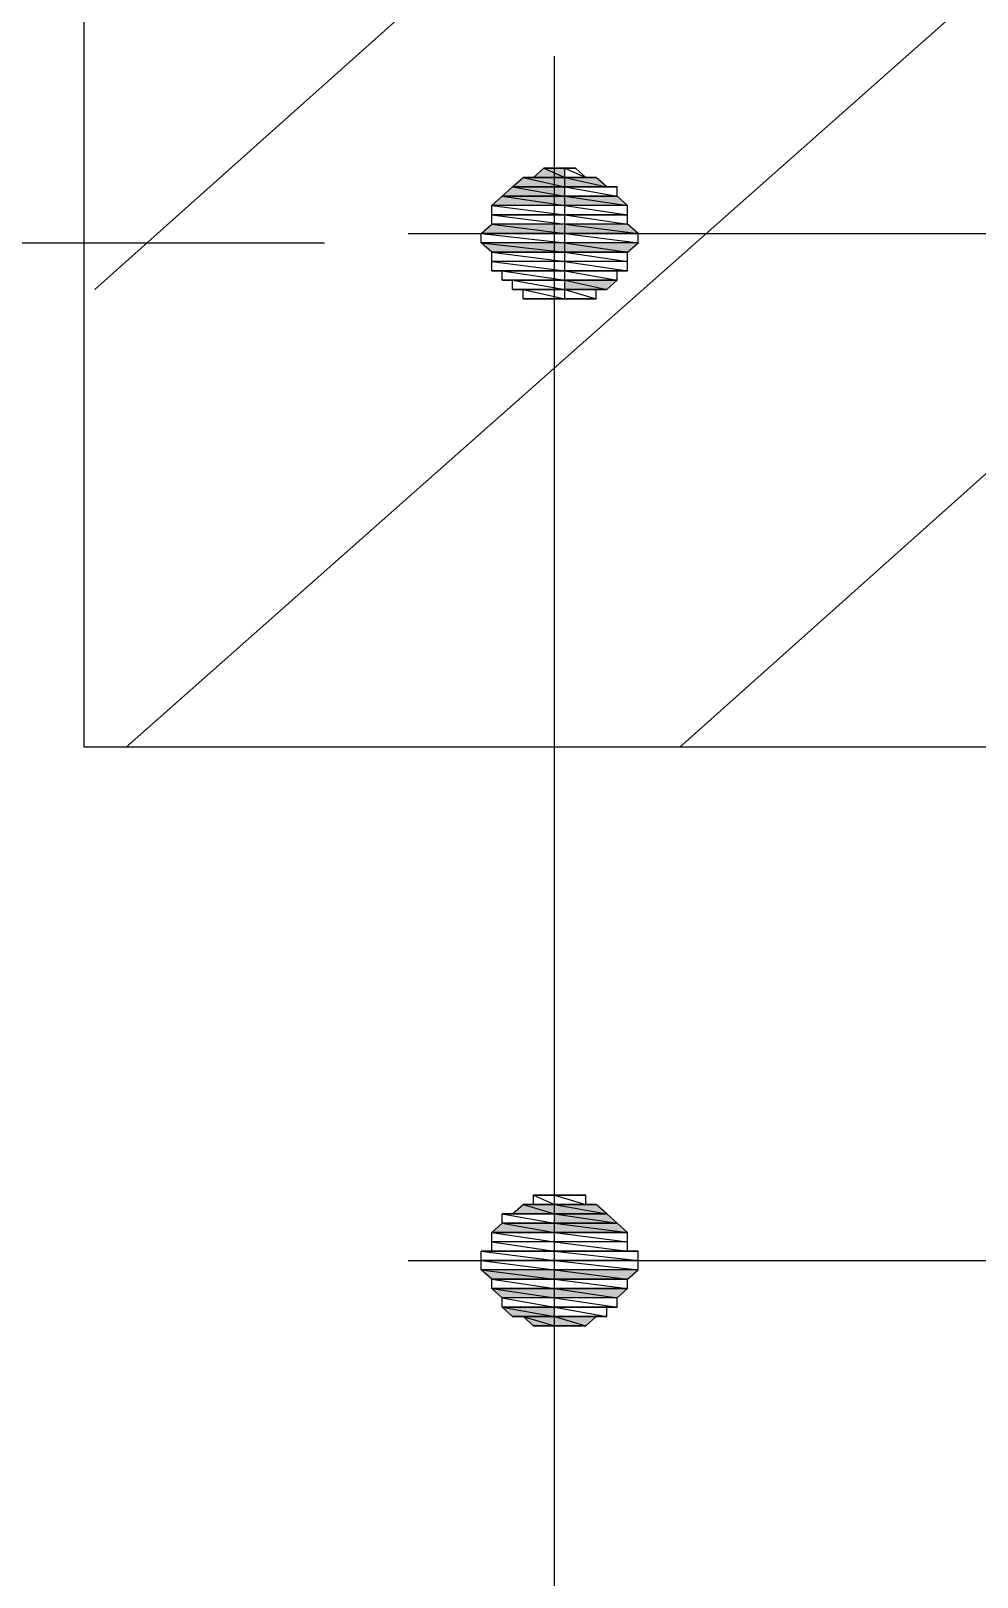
# Model space of a CAD drawing. Header units: millimetres. Extents: x 0 to 420, y 0 to 297.
# Drawn here: x 119.04 to 122.73, y 31.77 to 37.8 of the extents above; entities that cross this region are included whole.
import ezdxf

# ---------------------------------------------------------------- set-up
doc = ezdxf.new("R2010")
doc.units = ezdxf.units.MM

# ---------------------------------------------------------------- blocks, each defined once
blk = doc.blocks.new('0_TCM_4503_AIVD_AD_NOTE_BLOCK-43707740-2226')
at = {"linetype": 'Continuous'}
for points in [[(121.0047, 37.2281), (121.1269, 37.2281), (121.0454, 37.2645)], [(121.0454, 37.2645), (121.1269, 37.2281), (121.1269, 37.2645)], [(120.8824, 37.1554), (121.1269, 37.1554), (120.9232, 37.1917)], [(120.9232, 37.1917), (121.1269, 37.1917), (120.9639, 37.2281)], [(120.9232, 37.1917), (121.1269, 37.1554), (121.1269, 37.1917)], [(120.9639, 37.2281), (121.1269, 37.1917), (121.1269, 37.2281)], [(121.1269, 37.2281), (121.2899, 37.1917), (121.2491, 37.2281)], [(121.1269, 37.1917), (121.2899, 37.1917), (121.1269, 37.2281)], [(120.8417, 37.119), (121.1269, 37.119), (120.8824, 37.1554)], [(120.8824, 37.1554), (121.1269, 37.119), (121.1269, 37.1554)], [(121.1269, 37.1554), (121.3714, 37.119), (121.3306, 37.1554)], [(121.1269, 37.119), (121.3714, 37.119), (121.1269, 37.1554)], [(120.8009, 37.0098), (121.1269, 37.0098), (120.8417, 37.0462)], [(120.8417, 37.0462), (121.1269, 37.0098), (121.1269, 37.0462)], [(121.1269, 37.0462), (121.4121, 37.0098), (121.3714, 37.0462)], [(121.1269, 37.0098), (121.4121, 37.0098), (121.1269, 37.0462)], [(120.8009, 36.9734), (121.1269, 36.937), (121.1269, 36.9734)], [(120.8417, 36.937), (121.1269, 36.937), (120.8009, 36.9734)], [(121.1269, 36.9734), (121.3714, 36.937), (121.4121, 36.9734)], [(121.1269, 36.937), (121.3714, 36.937), (121.1269, 36.9734)], [(121.1269, 36.8279), (121.2899, 36.7915), (121.3306, 36.8279)], [(121.1269, 36.7915), (121.2899, 36.7915), (121.1269, 36.8279)], [(120.9232, 33.1889), (121.0862, 33.1889), (120.9639, 33.2253)], [(120.9639, 33.2253), (121.0862, 33.1889), (121.0862, 33.2253)], [(121.0862, 33.2253), (121.2899, 33.1889), (121.2491, 33.2253)], [(121.0862, 33.1889), (121.2899, 33.1889), (121.0862, 33.2253)], [(120.8417, 33.1162), (121.0862, 33.1162), (120.8824, 33.1526)], [(120.8824, 33.1889), (120.9232, 33.1889), (121.0862, 33.1889)], [(120.8824, 33.1526), (121.0862, 33.1162), (121.0862, 33.1526)], [(121.0862, 33.1889), (121.3306, 33.1526), (121.2899, 33.1889)], [(121.0862, 33.1526), (121.3306, 33.1526), (121.0862, 33.1889)], [(121.0862, 33.1526), (121.3714, 33.1162), (121.3306, 33.1526)], [(121.0862, 33.1162), (121.3714, 33.1162), (121.0862, 33.1526)], [(120.8009, 32.9706), (121.0862, 32.9342), (121.0862, 32.9706)], [(120.8417, 32.9342), (121.0862, 32.9342), (120.8009, 32.9706)], [(121.0862, 32.9706), (121.3714, 32.9342), (121.4121, 32.9706)], [(121.0862, 32.9342), (121.3714, 32.9342), (121.0862, 32.9706)], [(120.8417, 32.8978), (121.0862, 32.8614), (121.0862, 32.8978)], [(120.8824, 32.8614), (121.0862, 32.8614), (120.8417, 32.8978)], [(121.0862, 32.8978), (121.3306, 32.8614), (121.3714, 32.8978)], [(121.0862, 32.8614), (121.3306, 32.8614), (121.0862, 32.8978)], [(120.8824, 32.8251), (121.0862, 32.7887), (121.0862, 32.8251)], [(120.9232, 32.7887), (121.0862, 32.7887), (120.8824, 32.8251)], [(120.9639, 32.7887), (120.9232, 32.7887), (121.0862, 32.7887)], [(120.9639, 32.7887), (121.0862, 32.7523), (121.0862, 32.7887)], [(121.0047, 32.7523), (121.0862, 32.7523), (120.9639, 32.7887)], [(121.0862, 32.7887), (121.2084, 32.7523), (121.2491, 32.7887)], [(121.0862, 32.7523), (121.2084, 32.7523), (121.0862, 32.7887)]]:
    blk.add_hatch(color=7, dxfattribs=at).paths.add_polyline_path(points)
at = {"color": 7, "linetype": 'Continuous'}
for p, q in [((119.2526, 35.0084), (119.2526, 39.0112)), ((119.2933, 36.7915), (121.7788, 39.0112)), ((119.4156, 35.0084), (123.9384, 39.0112)), ((121.5751, 35.0084), (126.0571, 39.0112)), ((121.0862, 24.3464), (121.0862, 37.7012)), ((121.0047, 37.2281), (121.0454, 37.2645)), ((121.1269, 37.2645), (121.0454, 37.2645)), ((121.0454, 37.2645), (121.0862, 37.2645)), ((121.1269, 37.2645), (121.0454, 37.2645)), ((121.0454, 37.2645), (121.1269, 37.2281)), ((121.0454, 37.2645), (121.1269, 37.2281)), ((121.0862, 37.2645), (121.1269, 37.2645)), ((121.1269, 37.2645), (121.0862, 37.2645)), ((121.0862, 37.2645), (121.1269, 37.2645)), ((121.0862, 37.2645), (121.1269, 37.2645)), ((121.1269, 37.2645), (121.0862, 37.2645)), ((121.1269, 37.2281), (121.1269, 37.2645)), ((121.1269, 37.2645), (121.1676, 37.2645)), ((121.1676, 37.2645), (121.1269, 37.2645)), ((121.1676, 37.2645), (121.1269, 37.2645)), ((121.1269, 37.2645), (121.1676, 37.2645)), ((121.1676, 37.2645), (121.1269, 37.2645)), ((121.1269, 37.2645), (121.2084, 37.2281)), ((121.1269, 37.2645), (121.2084, 37.2281)), ((121.1269, 37.2281), (121.1269, 37.2645)), ((121.2084, 37.2281), (121.1676, 37.2645)), ((120.8824, 37.1554), (120.9232, 37.1917)), ((120.9232, 37.1917), (120.9639, 37.2281)), ((121.1269, 37.1917), (120.9232, 37.1917)), ((121.1269, 37.1917), (120.9232, 37.1917)), ((120.9232, 37.1917), (121.1269, 37.1917)), ((120.9232, 37.1917), (121.1269, 37.1917)), ((121.1269, 37.1917), (120.9232, 37.1917)), ((121.1269, 37.1917), (120.9232, 37.1917)), ((120.9232, 37.1917), (121.1269, 37.1554)), ((120.9232, 37.1917), (121.1269, 37.1554)), ((121.1269, 37.2281), (120.9639, 37.2281)), ((120.9639, 37.2281), (121.0047, 37.2281)), ((121.1269, 37.2281), (120.9639, 37.2281)), ((120.9639, 37.2281), (121.1269, 37.2281)), ((120.9639, 37.2281), (121.1269, 37.2281)), ((121.1269, 37.2281), (120.9639, 37.2281)), ((121.1269, 37.2281), (120.9639, 37.2281)), ((120.9639, 37.2281), (121.1269, 37.1917)), ((120.9639, 37.2281), (121.1269, 37.1917)), ((121.1269, 37.2281), (121.0047, 37.2281)), ((121.1269, 37.2281), (121.0047, 37.2281)), ((121.0047, 37.2281), (121.1269, 37.2281)), ((121.0047, 37.2281), (121.1269, 37.2281)), ((121.1269, 37.2281), (121.0047, 37.2281)), ((121.1269, 37.2281), (121.0047, 37.2281)), ((121.0047, 37.2281), (121.1269, 37.2281)), ((121.0047, 37.2281), (121.1269, 37.2281)), ((121.1269, 37.1917), (121.1269, 37.2281)), ((121.2084, 37.2281), (121.1269, 37.2281)), ((121.2084, 37.2281), (121.1269, 37.2281)), ((121.1269, 37.2281), (121.2084, 37.2281)), ((121.1269, 37.2281), (121.2084, 37.2281)), ((121.2084, 37.2281), (121.1269, 37.2281)), ((121.2491, 37.2281), (121.1269, 37.2281)), ((121.1269, 37.2281), (121.2491, 37.2281)), ((121.1269, 37.2281), (121.2491, 37.2281)), ((121.2491, 37.2281), (121.1269, 37.2281)), ((121.2491, 37.2281), (121.1269, 37.2281)), ((121.1269, 37.2281), (121.2491, 37.2281)), ((121.2491, 37.2281), (121.1269, 37.2281)), ((121.1269, 37.2281), (121.2084, 37.2281)), ((121.2491, 37.2281), (121.1269, 37.2281)), ((121.1269, 37.2281), (121.2899, 37.1917)), ((121.1269, 37.2281), (121.2899, 37.1917)), ((121.1269, 37.1917), (121.1269, 37.2281)), ((121.1269, 37.1554), (121.1269, 37.1917)), ((121.2899, 37.1917), (121.1269, 37.1917)), ((121.3306, 37.1917), (121.1269, 37.1917)), ((121.1269, 37.1917), (121.3306, 37.1917)), ((121.3306, 37.1917), (121.1269, 37.1917)), ((121.1269, 37.1917), (121.2899, 37.1917)), ((121.3306, 37.1917), (121.1269, 37.1917)), ((121.1269, 37.1917), (121.3306, 37.1554)), ((121.1269, 37.1917), (121.3306, 37.1554)), ((121.1269, 37.1554), (121.1269, 37.1917)), ((121.2084, 37.2281), (121.2491, 37.2281)), ((121.2899, 37.1917), (121.2491, 37.2281)), ((121.2899, 37.1917), (121.3306, 37.1917)), ((121.3306, 37.1554), (121.3306, 37.1917)), ((120.8417, 37.119), (120.8824, 37.1554)), ((121.1269, 37.1554), (120.8824, 37.1554)), ((121.1269, 37.1554), (120.8824, 37.1554)), ((120.8824, 37.1554), (121.1269, 37.1554)), ((120.8824, 37.1554), (121.1269, 37.1554)), ((121.1269, 37.1554), (120.8824, 37.1554)), ((121.1269, 37.1554), (120.8824, 37.1554)), ((120.8824, 37.1554), (121.1269, 37.119)), ((120.8824, 37.1554), (121.1269, 37.119)), ((121.1269, 37.119), (121.1269, 37.1554)), ((121.3306, 37.1554), (121.1269, 37.1554)), ((121.3306, 37.1554), (121.1269, 37.1554)), ((121.1269, 37.1554), (121.3306, 37.1554)), ((121.1269, 37.1554), (121.3306, 37.1554)), ((121.3306, 37.1554), (121.1269, 37.1554)), ((121.3306, 37.1554), (121.1269, 37.1554)), ((121.1269, 37.1554), (121.3714, 37.119)), ((121.1269, 37.1554), (121.3714, 37.119)), ((121.1269, 37.119), (121.1269, 37.1554)), ((121.3714, 37.119), (121.3306, 37.1554)), ((121.1269, 37.119), (120.8417, 37.119)), ((121.1269, 37.119), (120.8417, 37.119)), ((120.8417, 37.119), (121.1269, 37.0826)), ((120.8417, 37.119), (121.1269, 37.0826)), ((120.8417, 37.0826), (120.8417, 37.119)), ((121.1269, 37.0826), (120.8417, 37.0826)), ((121.1269, 37.0826), (120.8417, 37.0826)), ((120.8417, 37.0826), (121.1269, 37.0826)), ((120.8417, 37.0826), (121.1269, 37.0826)), ((121.1269, 37.0826), (120.8417, 37.0826)), ((121.1269, 37.0826), (120.8417, 37.0826)), ((120.8417, 37.0826), (121.1269, 37.0462)), ((120.8417, 37.0826), (121.1269, 37.0462)), ((120.8417, 37.0462), (120.8417, 37.0826)), ((121.1269, 37.0826), (121.1269, 37.119)), ((121.3714, 37.119), (121.1269, 37.119)), ((121.3714, 37.119), (121.1269, 37.119)), ((121.1269, 37.119), (121.3714, 37.0826)), ((121.1269, 37.119), (121.3714, 37.0826)), ((121.1269, 37.0826), (121.1269, 37.119)), ((121.1269, 37.0462), (121.1269, 37.0826)), ((121.3714, 37.0826), (121.1269, 37.0826)), ((121.3714, 37.0826), (121.1269, 37.0826)), ((121.1269, 37.0826), (121.3714, 37.0826)), ((121.1269, 37.0826), (121.3714, 37.0826)), ((121.3714, 37.0826), (121.1269, 37.0826)), ((121.3714, 37.0826), (121.1269, 37.0826)), ((121.1269, 37.0826), (121.3714, 37.0462)), ((121.1269, 37.0826), (121.3714, 37.0462)), ((121.1269, 37.0462), (121.1269, 37.0826)), ((121.3714, 37.0826), (121.3714, 37.119)), ((121.3714, 37.0462), (121.3714, 37.0826)), ((120.5157, 37.0098), (125.283, 37.0098)), ((120.8009, 37.0098), (120.8417, 37.0462)), ((121.1269, 37.0098), (120.8009, 37.0098)), ((121.1269, 37.0098), (120.8009, 37.0098)), ((120.8009, 37.0098), (121.1269, 37.0098)), ((120.8009, 37.0098), (121.1269, 37.0098)), ((121.1269, 37.0098), (120.8009, 37.0098)), ((121.1269, 37.0098), (120.8009, 37.0098)), ((120.8009, 37.0098), (121.1269, 36.9734)), ((120.8009, 37.0098), (121.1269, 36.9734)), ((120.8009, 36.9734), (120.8009, 37.0098)), ((121.1269, 37.0462), (120.8417, 37.0462)), ((121.1269, 37.0462), (120.8417, 37.0462)), ((120.8417, 37.0462), (121.1269, 37.0098)), ((120.8417, 37.0462), (121.1269, 37.0098)), ((121.1269, 37.0098), (121.1269, 37.0462)), ((121.3714, 37.0462), (121.1269, 37.0462)), ((121.3714, 37.0462), (121.1269, 37.0462)), ((121.1269, 37.0462), (121.4121, 37.0098)), ((121.1269, 37.0462), (121.4121, 37.0098)), ((121.1269, 37.0098), (121.1269, 37.0462)), ((121.1269, 36.9734), (121.1269, 37.0098)), ((121.4121, 37.0098), (121.1269, 37.0098)), ((121.4121, 37.0098), (121.1269, 37.0098)), ((121.1269, 37.0098), (121.4121, 37.0098)), ((121.1269, 37.0098), (121.4121, 37.0098)), ((121.4121, 37.0098), (121.1269, 37.0098)), ((121.4121, 37.0098), (121.1269, 37.0098)), ((121.1269, 37.0098), (121.4121, 36.9734)), ((121.1269, 37.0098), (121.4121, 36.9734)), ((121.1269, 36.9734), (121.1269, 37.0098)), ((121.4121, 37.0098), (121.3714, 37.0462)), ((121.4121, 36.9734), (121.4121, 37.0098)), ((114.4039, 36.9734), (120.1898, 36.9734)), ((121.1269, 36.9734), (120.8009, 36.9734)), ((121.1269, 36.9734), (120.8009, 36.9734)), ((120.8009, 36.9734), (121.1269, 36.937)), ((120.8009, 36.9734), (121.1269, 36.937)), ((120.8417, 36.937), (120.8009, 36.9734)), ((121.1269, 36.937), (121.1269, 36.9734)), ((121.4121, 36.9734), (121.1269, 36.9734)), ((121.4121, 36.9734), (121.1269, 36.9734)), ((121.1269, 36.9734), (121.3714, 36.937)), ((121.1269, 36.9734), (121.3714, 36.937)), ((121.1269, 36.937), (121.1269, 36.9734)), ((121.3714, 36.937), (121.4121, 36.9734)), ((121.1269, 36.937), (120.8417, 36.937)), ((121.1269, 36.937), (120.8417, 36.937)), ((120.8417, 36.937), (121.1269, 36.937)), ((120.8417, 36.937), (121.1269, 36.937)), ((121.1269, 36.937), (120.8417, 36.937)), ((121.1269, 36.937), (120.8417, 36.937)), ((120.8417, 36.937), (121.1269, 36.9006)), ((120.8417, 36.937), (121.1269, 36.9006)), ((120.8417, 36.9006), (120.8417, 36.937)), ((121.1269, 36.9006), (120.8417, 36.9006)), ((121.1269, 36.9006), (120.8417, 36.9006)), ((120.8417, 36.9006), (121.1269, 36.8642)), ((120.8417, 36.9006), (121.1269, 36.8642)), ((120.8417, 36.8642), (120.8417, 36.9006)), ((121.1269, 36.9006), (121.1269, 36.937)), ((121.3714, 36.937), (121.1269, 36.937)), ((121.3714, 36.937), (121.1269, 36.937)), ((121.1269, 36.937), (121.3714, 36.937)), ((121.1269, 36.937), (121.3714, 36.937)), ((121.3714, 36.937), (121.1269, 36.937)), ((121.3714, 36.937), (121.1269, 36.937)), ((121.1269, 36.937), (121.3714, 36.9006)), ((121.1269, 36.937), (121.3714, 36.9006)), ((121.1269, 36.9006), (121.1269, 36.937)), ((121.1269, 36.8642), (121.1269, 36.9006)), ((121.3714, 36.9006), (121.1269, 36.9006)), ((121.3714, 36.9006), (121.1269, 36.9006)), ((121.1269, 36.9006), (121.3714, 36.8642)), ((121.1269, 36.9006), (121.3714, 36.8642)), ((121.1269, 36.8642), (121.1269, 36.9006)), ((121.3714, 36.9006), (121.3714, 36.937)), ((121.3714, 36.8642), (121.3714, 36.9006)), ((121.1269, 36.8642), (120.8417, 36.8642)), ((121.1269, 36.8642), (120.8417, 36.8642)), ((120.8417, 36.8642), (120.8824, 36.8642)), ((120.8417, 36.8642), (121.1269, 36.8642)), ((121.1269, 36.8642), (120.8417, 36.8642)), ((120.8824, 36.8642), (121.1269, 36.8642)), ((121.1269, 36.8642), (120.8824, 36.8642)), ((120.8824, 36.8642), (121.1269, 36.8279)), ((120.8824, 36.8642), (121.1269, 36.8279)), ((120.8824, 36.8279), (120.8824, 36.8642)), ((121.1269, 36.8279), (120.8824, 36.8279)), ((121.1269, 36.8279), (120.8824, 36.8279)), ((120.8824, 36.8279), (120.9232, 36.8279)), ((120.8824, 36.8279), (121.1269, 36.8279)), ((121.1269, 36.8279), (120.8824, 36.8279)), ((120.9232, 36.8279), (121.1269, 36.8279)), ((121.1269, 36.8279), (120.9232, 36.8279)), ((120.9232, 36.8279), (121.1269, 36.7915)), ((120.9232, 36.8279), (121.1269, 36.7915)), ((120.9232, 36.7915), (120.9232, 36.8279)), ((121.1269, 36.8279), (121.1269, 36.8642)), ((121.3714, 36.8642), (121.1269, 36.8642)), ((121.3306, 36.8642), (121.1269, 36.8642)), ((121.1269, 36.8642), (121.3306, 36.8642)), ((121.3306, 36.8642), (121.1269, 36.8642)), ((121.1269, 36.8642), (121.3714, 36.8642)), ((121.3306, 36.8642), (121.1269, 36.8642)), ((121.1269, 36.8642), (121.3306, 36.8279)), ((121.1269, 36.8642), (121.3306, 36.8279)), ((121.1269, 36.8279), (121.1269, 36.8642)), ((121.1269, 36.7915), (121.1269, 36.8279)), ((121.3306, 36.8279), (121.1269, 36.8279)), ((121.3306, 36.8279), (121.1269, 36.8279)), ((121.1269, 36.8279), (121.3306, 36.8279)), ((121.1269, 36.8279), (121.3306, 36.8279)), ((121.3306, 36.8279), (121.1269, 36.8279)), ((121.3306, 36.8279), (121.1269, 36.8279)), ((121.1269, 36.8279), (121.2899, 36.7915)), ((121.1269, 36.8279), (121.2899, 36.7915)), ((121.1269, 36.7915), (121.1269, 36.8279)), ((121.2899, 36.7915), (121.3306, 36.8279)), ((121.3714, 36.8642), (121.3306, 36.8642)), ((121.3306, 36.8279), (121.3306, 36.8642)), ((121.1269, 36.7915), (120.9232, 36.7915)), ((121.1269, 36.7915), (120.9232, 36.7915)), ((120.9232, 36.7915), (120.9639, 36.7915)), ((120.9232, 36.7915), (121.1269, 36.7915)), ((121.1269, 36.7915), (120.9232, 36.7915)), ((120.9639, 36.7915), (121.1269, 36.7915)), ((121.1269, 36.7915), (120.9639, 36.7915)), ((120.9639, 36.7915), (121.1269, 36.7551)), ((120.9639, 36.7915), (121.1269, 36.7551)), ((120.9639, 36.7551), (120.9639, 36.7915)), ((121.1269, 36.7551), (121.1269, 36.7915)), ((121.2899, 36.7915), (121.1269, 36.7915)), ((121.2491, 36.7915), (121.1269, 36.7915)), ((121.1269, 36.7915), (121.2491, 36.7915)), ((121.2491, 36.7915), (121.1269, 36.7915)), ((121.1269, 36.7915), (121.2899, 36.7915)), ((121.2491, 36.7915), (121.1269, 36.7915)), ((121.1269, 36.7915), (121.2491, 36.7551)), ((121.1269, 36.7915), (121.2491, 36.7551)), ((121.1269, 36.7551), (121.1269, 36.7915)), ((121.2899, 36.7915), (121.2491, 36.7915)), ((121.2491, 36.7551), (121.2491, 36.7915)), ((121.1269, 36.7551), (120.9639, 36.7551)), ((121.1269, 36.7551), (120.9639, 36.7551)), ((120.9639, 36.7551), (121.0047, 36.7551)), ((120.9639, 36.7551), (121.1269, 36.7551)), ((121.1269, 36.7551), (120.9639, 36.7551)), ((121.0047, 36.7551), (121.1269, 36.7551)), ((121.1269, 36.7551), (121.0047, 36.7551)), ((121.0047, 36.7551), (121.1269, 36.7551)), ((121.1269, 36.7551), (121.0047, 36.7551)), ((121.0047, 36.7551), (121.1269, 36.7551)), ((121.0047, 36.7551), (121.1269, 36.7551)), ((121.0454, 36.7551), (121.0047, 36.7551)), ((121.0047, 36.7551), (121.1269, 36.7551)), ((121.1269, 36.7551), (121.0047, 36.7551)), ((121.1269, 36.7551), (121.0454, 36.7551)), ((121.0862, 36.7551), (121.0454, 36.7551)), ((121.0454, 36.7551), (121.1269, 36.7551)), ((121.0454, 36.7551), (121.1269, 36.7551)), ((121.1269, 36.7551), (121.0454, 36.7551)), ((121.1269, 36.7551), (121.0862, 36.7551)), ((121.0862, 36.7551), (121.1269, 36.7551)), ((121.1269, 36.7551), (121.0862, 36.7551)), ((121.2491, 36.7551), (121.1269, 36.7551)), ((121.2084, 36.7551), (121.1269, 36.7551)), ((121.1269, 36.7551), (121.2084, 36.7551)), ((121.1269, 36.7551), (121.2084, 36.7551)), ((121.2084, 36.7551), (121.1269, 36.7551)), ((121.2084, 36.7551), (121.1269, 36.7551)), ((121.1269, 36.7551), (121.2084, 36.7551)), ((121.2084, 36.7551), (121.1269, 36.7551)), ((121.1269, 36.7551), (121.2491, 36.7551)), ((121.1676, 36.7551), (121.1269, 36.7551)), ((121.1269, 36.7551), (121.1676, 36.7551)), ((121.1676, 36.7551), (121.1269, 36.7551)), ((121.1269, 36.7551), (121.2084, 36.7551)), ((121.1269, 36.7551), (121.1676, 36.7551)), ((121.1676, 36.7551), (121.1269, 36.7551)), ((121.2084, 36.7551), (121.1676, 36.7551)), ((121.2491, 36.7551), (121.2084, 36.7551)), ((126.3831, 35.0084), (119.2526, 35.0084)), ((120.9232, 33.1889), (120.9639, 33.2253)), ((121.0047, 33.2253), (120.9639, 33.2253)), ((120.9639, 33.2253), (121.0862, 33.2253)), ((121.0862, 33.2253), (120.9639, 33.2253)), ((120.9639, 33.2253), (121.0862, 33.2253)), ((121.0862, 33.2253), (120.9639, 33.2253)), ((120.9639, 33.2253), (121.0862, 33.2253)), ((121.0862, 33.2253), (120.9639, 33.2253)), ((120.9639, 33.2253), (121.0862, 33.1889)), ((120.9639, 33.2253), (121.0862, 33.1889)), ((121.0862, 33.2617), (121.0047, 33.2617)), ((121.0047, 33.2617), (121.0454, 33.2617)), ((121.0862, 33.2617), (121.0047, 33.2617)), ((121.0047, 33.2617), (121.0862, 33.2253)), ((121.0047, 33.2617), (121.0862, 33.2253)), ((121.0047, 33.2253), (121.0047, 33.2617)), ((121.0862, 33.2253), (121.0047, 33.2253)), ((121.0862, 33.2253), (121.0047, 33.2253)), ((121.0047, 33.2253), (121.0862, 33.2253)), ((121.0862, 33.2253), (121.0047, 33.2253)), ((121.0862, 33.2617), (121.0454, 33.2617)), ((121.0454, 33.2617), (121.0862, 33.2617)), ((121.0862, 33.2617), (121.0454, 33.2617)), ((121.0454, 33.2617), (121.0862, 33.2617)), ((121.0454, 33.2617), (121.0862, 33.2617)), ((121.0862, 33.2253), (121.0862, 33.2617)), ((121.0862, 33.2617), (121.1269, 33.2617)), ((121.1269, 33.2617), (121.0862, 33.2617)), ((121.1676, 33.2617), (121.0862, 33.2617)), ((121.0862, 33.2617), (121.1676, 33.2617)), ((121.1676, 33.2617), (121.0862, 33.2617)), ((121.0862, 33.2617), (121.1269, 33.2617)), ((121.2084, 33.2617), (121.0862, 33.2617)), ((121.0862, 33.2617), (121.2084, 33.2617)), ((121.2084, 33.2617), (121.0862, 33.2617)), ((121.0862, 33.2617), (121.1676, 33.2617)), ((121.2084, 33.2617), (121.0862, 33.2617)), ((121.0862, 33.2617), (121.2084, 33.2253)), ((121.0862, 33.2617), (121.2084, 33.2253)), ((121.0862, 33.2253), (121.0862, 33.2617)), ((121.0862, 33.1889), (121.0862, 33.2253)), ((121.2084, 33.2253), (121.0862, 33.2253)), ((121.2491, 33.2253), (121.0862, 33.2253)), ((121.0862, 33.2253), (121.2491, 33.2253)), ((121.0862, 33.2253), (121.2491, 33.2253)), ((121.2491, 33.2253), (121.0862, 33.2253)), ((121.2491, 33.2253), (121.0862, 33.2253)), ((121.0862, 33.2253), (121.2491, 33.2253)), ((121.2491, 33.2253), (121.0862, 33.2253)), ((121.0862, 33.2253), (121.2084, 33.2253)), ((121.2491, 33.2253), (121.0862, 33.2253)), ((121.0862, 33.2253), (121.2899, 33.1889)), ((121.0862, 33.2253), (121.2899, 33.1889)), ((121.0862, 33.1889), (121.0862, 33.2253)), ((121.1269, 33.2617), (121.1676, 33.2617)), ((121.1676, 33.2617), (121.2084, 33.2617)), ((121.2084, 33.2253), (121.2084, 33.2617)), ((121.2084, 33.2253), (121.2491, 33.2253)), ((121.2899, 33.1889), (121.2491, 33.2253)), ((120.8417, 33.1162), (120.8824, 33.1526)), ((120.9232, 33.1889), (120.8824, 33.1889)), ((120.8824, 33.1889), (121.0862, 33.1889)), ((121.0862, 33.1889), (120.8824, 33.1889)), ((120.8824, 33.1889), (121.0862, 33.1526)), ((120.8824, 33.1889), (121.0862, 33.1526)), ((120.8824, 33.1526), (120.8824, 33.1889)), ((121.0862, 33.1526), (120.8824, 33.1526)), ((121.0862, 33.1526), (120.8824, 33.1526)), ((120.8824, 33.1526), (121.0862, 33.1526)), ((120.8824, 33.1526), (121.0862, 33.1526)), ((121.0862, 33.1526), (120.8824, 33.1526)), ((121.0862, 33.1526), (120.8824, 33.1526)), ((120.8824, 33.1526), (121.0862, 33.1162)), ((120.8824, 33.1526), (121.0862, 33.1162)), ((121.0862, 33.1889), (120.9232, 33.1889)), ((121.0862, 33.1889), (120.9232, 33.1889)), ((120.9232, 33.1889), (121.0862, 33.1889)), ((121.0862, 33.1889), (120.9232, 33.1889)), ((121.0862, 33.1526), (121.0862, 33.1889)), ((121.2899, 33.1889), (121.0862, 33.1889)), ((121.2899, 33.1889), (121.0862, 33.1889)), ((121.0862, 33.1889), (121.2899, 33.1889)), ((121.0862, 33.1889), (121.2899, 33.1889)), ((121.2899, 33.1889), (121.0862, 33.1889)), ((121.2899, 33.1889), (121.0862, 33.1889)), ((121.0862, 33.1889), (121.3306, 33.1526)), ((121.0862, 33.1889), (121.3306, 33.1526)), ((121.0862, 33.1526), (121.0862, 33.1889)), ((121.0862, 33.1162), (121.0862, 33.1526)), ((121.3306, 33.1526), (121.0862, 33.1526)), ((121.3306, 33.1526), (121.0862, 33.1526)), ((121.0862, 33.1526), (121.3306, 33.1526)), ((121.0862, 33.1526), (121.3306, 33.1526)), ((121.3306, 33.1526), (121.0862, 33.1526)), ((121.3306, 33.1526), (121.0862, 33.1526)), ((121.0862, 33.1526), (121.3714, 33.1162)), ((121.0862, 33.1526), (121.3714, 33.1162)), ((121.0862, 33.1162), (121.0862, 33.1526)), ((121.3306, 33.1526), (121.2899, 33.1889)), ((121.3714, 33.1162), (121.3306, 33.1526)), ((121.0862, 33.1162), (120.8417, 33.1162)), ((121.0862, 33.1162), (120.8417, 33.1162)), ((120.8417, 33.1162), (121.0862, 33.1162)), ((120.8417, 33.1162), (121.0862, 33.1162)), ((121.0862, 33.1162), (120.8417, 33.1162)), ((121.0862, 33.1162), (120.8417, 33.1162)), ((120.8417, 33.1162), (121.0862, 33.0798)), ((120.8417, 33.1162), (121.0862, 33.0798)), ((120.8417, 33.0798), (120.8417, 33.1162)), ((121.0862, 33.0798), (121.0862, 33.1162)), ((121.3714, 33.1162), (121.0862, 33.1162)), ((121.3714, 33.1162), (121.0862, 33.1162)), ((121.0862, 33.1162), (121.3714, 33.1162)), ((121.0862, 33.1162), (121.3714, 33.1162)), ((121.3714, 33.1162), (121.0862, 33.1162)), ((121.3714, 33.1162), (121.0862, 33.1162)), ((121.0862, 33.1162), (121.3714, 33.0798)), ((121.0862, 33.1162), (121.3714, 33.0798)), ((121.0862, 33.0798), (121.0862, 33.1162)), ((121.3714, 33.0798), (121.3714, 33.1162)), ((120.8417, 33.0434), (120.8009, 33.0434)), ((120.8009, 33.0434), (121.0862, 33.0434)), ((121.0862, 33.0434), (120.8009, 33.0434)), ((120.8009, 33.0434), (121.0862, 33.007)), ((120.8009, 33.0434), (121.0862, 33.007)), ((120.8009, 33.007), (120.8009, 33.0434)), ((121.0862, 33.0798), (120.8417, 33.0798)), ((121.0862, 33.0798), (120.8417, 33.0798)), ((120.8417, 33.0798), (121.0862, 33.0434)), ((120.8417, 33.0798), (121.0862, 33.0434)), ((120.8417, 33.0434), (120.8417, 33.0798)), ((121.0862, 33.0434), (120.8417, 33.0434)), ((121.0862, 33.0434), (120.8417, 33.0434)), ((120.8417, 33.0434), (121.0862, 33.0434)), ((121.0862, 33.0434), (120.8417, 33.0434)), ((121.0862, 33.0434), (121.0862, 33.0798)), ((121.3714, 33.0798), (121.0862, 33.0798)), ((121.3714, 33.0798), (121.0862, 33.0798)), ((121.0862, 33.0798), (121.3714, 33.0434)), ((121.0862, 33.0798), (121.3714, 33.0434)), ((121.0862, 33.0434), (121.0862, 33.0798)), ((121.0862, 33.007), (121.0862, 33.0434)), ((121.3714, 33.0434), (121.0862, 33.0434)), ((121.4121, 33.0434), (121.0862, 33.0434)), ((121.0862, 33.0434), (121.4121, 33.0434)), ((121.4121, 33.0434), (121.0862, 33.0434)), ((121.0862, 33.0434), (121.3714, 33.0434)), ((121.4121, 33.0434), (121.0862, 33.0434)), ((121.0862, 33.0434), (121.4121, 33.007)), ((121.0862, 33.0434), (121.4121, 33.007)), ((121.0862, 33.007), (121.0862, 33.0434)), ((121.3714, 33.0434), (121.3714, 33.0798)), ((121.3714, 33.0434), (121.4121, 33.0434)), ((121.4121, 33.007), (121.4121, 33.0434)), ((120.5157, 33.007), (125.283, 33.007)), ((121.0862, 33.007), (120.8009, 33.007)), ((121.0862, 33.007), (120.8009, 33.007)), ((120.8009, 33.007), (121.0862, 32.9706)), ((120.8009, 33.007), (121.0862, 32.9706)), ((120.8009, 32.9706), (120.8009, 33.007)), ((121.0862, 32.9706), (120.8009, 32.9706)), ((121.0862, 32.9706), (120.8009, 32.9706)), ((120.8009, 32.9706), (121.0862, 32.9342)), ((120.8009, 32.9706), (121.0862, 32.9342)), ((120.8417, 32.9342), (120.8009, 32.9706)), ((121.0862, 32.9706), (121.0862, 33.007)), ((121.4121, 33.007), (121.0862, 33.007)), ((121.4121, 33.007), (121.0862, 33.007)), ((121.0862, 33.007), (121.4121, 32.9706)), ((121.0862, 33.007), (121.4121, 32.9706)), ((121.0862, 32.9706), (121.0862, 33.007)), ((121.0862, 32.9342), (121.0862, 32.9706)), ((121.4121, 32.9706), (121.0862, 32.9706)), ((121.4121, 32.9706), (121.0862, 32.9706)), ((121.0862, 32.9706), (121.3714, 32.9342)), ((121.0862, 32.9706), (121.3714, 32.9342)), ((121.0862, 32.9342), (121.0862, 32.9706)), ((121.3714, 32.9342), (121.4121, 32.9706)), ((121.4121, 32.9706), (121.4121, 33.007)), ((121.0862, 32.9342), (120.8417, 32.9342)), ((121.0862, 32.9342), (120.8417, 32.9342)), ((120.8417, 32.9342), (121.0862, 32.9342)), ((120.8417, 32.9342), (121.0862, 32.9342)), ((121.0862, 32.9342), (120.8417, 32.9342)), ((121.0862, 32.9342), (120.8417, 32.9342)), ((120.8417, 32.9342), (121.0862, 32.8978)), ((120.8417, 32.9342), (121.0862, 32.8978)), ((120.8417, 32.8978), (120.8417, 32.9342)), ((121.0862, 32.8978), (121.0862, 32.9342)), ((121.3714, 32.9342), (121.0862, 32.9342)), ((121.3714, 32.9342), (121.0862, 32.9342)), ((121.0862, 32.9342), (121.3714, 32.9342)), ((121.0862, 32.9342), (121.3714, 32.9342)), ((121.3714, 32.9342), (121.0862, 32.9342)), ((121.3714, 32.9342), (121.0862, 32.9342)), ((121.0862, 32.9342), (121.3714, 32.8978)), ((121.0862, 32.9342), (121.3714, 32.8978)), ((121.0862, 32.8978), (121.0862, 32.9342)), ((121.3714, 32.8978), (121.3714, 32.9342)), ((121.0862, 32.8978), (120.8417, 32.8978)), ((121.0862, 32.8978), (120.8417, 32.8978)), ((120.8417, 32.8978), (121.0862, 32.8978)), ((120.8417, 32.8978), (121.0862, 32.8978)), ((121.0862, 32.8978), (120.8417, 32.8978)), ((121.0862, 32.8978), (120.8417, 32.8978)), ((120.8417, 32.8978), (121.0862, 32.8614)), ((120.8417, 32.8978), (121.0862, 32.8614)), ((120.8824, 32.8614), (120.8417, 32.8978)), ((121.0862, 32.8614), (120.8824, 32.8614)), ((121.0862, 32.8614), (120.8824, 32.8614)), ((120.8824, 32.8614), (121.0862, 32.8251)), ((120.8824, 32.8614), (121.0862, 32.8251)), ((120.8824, 32.8251), (120.8824, 32.8614)), ((121.0862, 32.8614), (121.0862, 32.8978)), ((121.3714, 32.8978), (121.0862, 32.8978)), ((121.3714, 32.8978), (121.0862, 32.8978)), ((121.0862, 32.8978), (121.3714, 32.8978)), ((121.0862, 32.8978), (121.3714, 32.8978)), ((121.3714, 32.8978), (121.0862, 32.8978)), ((121.3714, 32.8978), (121.0862, 32.8978)), ((121.0862, 32.8978), (121.3306, 32.8614)), ((121.0862, 32.8978), (121.3306, 32.8614)), ((121.0862, 32.8614), (121.0862, 32.8978)), ((121.0862, 32.8251), (121.0862, 32.8614)), ((121.3306, 32.8614), (121.0862, 32.8614)), ((121.3306, 32.8614), (121.0862, 32.8614)), ((121.0862, 32.8614), (121.3306, 32.8251)), ((121.0862, 32.8614), (121.3306, 32.8251)), ((121.0862, 32.8251), (121.0862, 32.8614)), ((121.3306, 32.8614), (121.3714, 32.8978)), ((121.3306, 32.8251), (121.3306, 32.8614)), ((121.0862, 32.8251), (120.8824, 32.8251)), ((121.0862, 32.8251), (120.8824, 32.8251)), ((120.8824, 32.8251), (121.0862, 32.8251)), ((120.8824, 32.8251), (121.0862, 32.8251)), ((121.0862, 32.8251), (120.8824, 32.8251)), ((121.0862, 32.8251), (120.8824, 32.8251)), ((120.8824, 32.8251), (121.0862, 32.7887)), ((120.8824, 32.8251), (121.0862, 32.7887)), ((120.9232, 32.7887), (120.8824, 32.8251)), ((121.0862, 32.7887), (120.9232, 32.7887)), ((121.0862, 32.7887), (120.9232, 32.7887)), ((120.9232, 32.7887), (120.9639, 32.7887)), ((120.9232, 32.7887), (121.0862, 32.7887)), ((121.0862, 32.7887), (120.9232, 32.7887)), ((120.9639, 32.7887), (121.0862, 32.7887)), ((121.0862, 32.7887), (120.9639, 32.7887)), ((120.9639, 32.7887), (121.0862, 32.7887)), ((121.0862, 32.7887), (120.9639, 32.7887)), ((120.9639, 32.7887), (121.0862, 32.7887)), ((121.0862, 32.7887), (120.9639, 32.7887)), ((120.9639, 32.7887), (121.0862, 32.7523)), ((120.9639, 32.7887), (121.0862, 32.7523)), ((121.0047, 32.7523), (120.9639, 32.7887)), ((121.0862, 32.7887), (121.0862, 32.8251)), ((121.3306, 32.8251), (121.0862, 32.8251)), ((121.2899, 32.8251), (121.0862, 32.8251)), ((121.0862, 32.8251), (121.2899, 32.8251)), ((121.2899, 32.8251), (121.0862, 32.8251)), ((121.0862, 32.8251), (121.3306, 32.8251)), ((121.2899, 32.8251), (121.0862, 32.8251)), ((121.0862, 32.8251), (121.2899, 32.7887)), ((121.0862, 32.8251), (121.2899, 32.7887)), ((121.0862, 32.7887), (121.0862, 32.8251)), ((121.0862, 32.7523), (121.0862, 32.7887)), ((121.2899, 32.7887), (121.0862, 32.7887)), ((121.2491, 32.7887), (121.0862, 32.7887)), ((121.0862, 32.7887), (121.2491, 32.7887)), ((121.0862, 32.7887), (121.2491, 32.7887)), ((121.2491, 32.7887), (121.0862, 32.7887)), ((121.2491, 32.7887), (121.0862, 32.7887)), ((121.0862, 32.7887), (121.2491, 32.7887)), ((121.2491, 32.7887), (121.0862, 32.7887)), ((121.0862, 32.7887), (121.2899, 32.7887)), ((121.2491, 32.7887), (121.0862, 32.7887)), ((121.0862, 32.7887), (121.2084, 32.7523)), ((121.0862, 32.7887), (121.2084, 32.7523)), ((121.0862, 32.7523), (121.0862, 32.7887)), ((121.2084, 32.7523), (121.2491, 32.7887)), ((121.2899, 32.7887), (121.2491, 32.7887)), ((121.3306, 32.8251), (121.2899, 32.8251)), ((121.2899, 32.7887), (121.2899, 32.8251)), ((121.0862, 32.7523), (121.0047, 32.7523)), ((121.0862, 32.7523), (121.0047, 32.7523)), ((121.0047, 32.7523), (121.0862, 32.7523)), ((121.0047, 32.7523), (121.0862, 32.7523)), ((121.0862, 32.7523), (121.0047, 32.7523)), ((121.0862, 32.7523), (121.0047, 32.7523)), ((121.0047, 32.7523), (121.0862, 32.7523)), ((121.0047, 32.7523), (121.0862, 32.7523)), ((121.0454, 32.7523), (121.0047, 32.7523)), ((121.0862, 32.7523), (121.0454, 32.7523)), ((121.0454, 32.7523), (121.0862, 32.7523)), ((121.0862, 32.7523), (121.0454, 32.7523)), ((121.0862, 32.7523), (121.0454, 32.7523)), ((121.0454, 32.7523), (121.0862, 32.7523)), ((121.2084, 32.7523), (121.0862, 32.7523)), ((121.2084, 32.7523), (121.0862, 32.7523)), ((121.0862, 32.7523), (121.2084, 32.7523)), ((121.0862, 32.7523), (121.2084, 32.7523)), ((121.2084, 32.7523), (121.0862, 32.7523)), ((121.1676, 32.7523), (121.0862, 32.7523)), ((121.0862, 32.7523), (121.1676, 32.7523)), ((121.1676, 32.7523), (121.0862, 32.7523)), ((121.0862, 32.7523), (121.2084, 32.7523)), ((121.0862, 32.7523), (121.1269, 32.7523)), ((121.1269, 32.7523), (121.0862, 32.7523)), ((121.1269, 32.7523), (121.0862, 32.7523)), ((121.0862, 32.7523), (121.1269, 32.7523)), ((121.1269, 32.7523), (121.0862, 32.7523)), ((121.0862, 32.7523), (121.1676, 32.7523)), ((121.1676, 32.7523), (121.1269, 32.7523)), ((121.2084, 32.7523), (121.1676, 32.7523))]:
    blk.add_line(p, q, dxfattribs=at)

msp = doc.modelspace()

# ---------------------------------------------------------------- block references
msp.add_blockref('0_TCM_4503_AIVD_AD_NOTE_BLOCK-43707740-2226', (0, 0))

doc.saveas('drawing.dxf')
